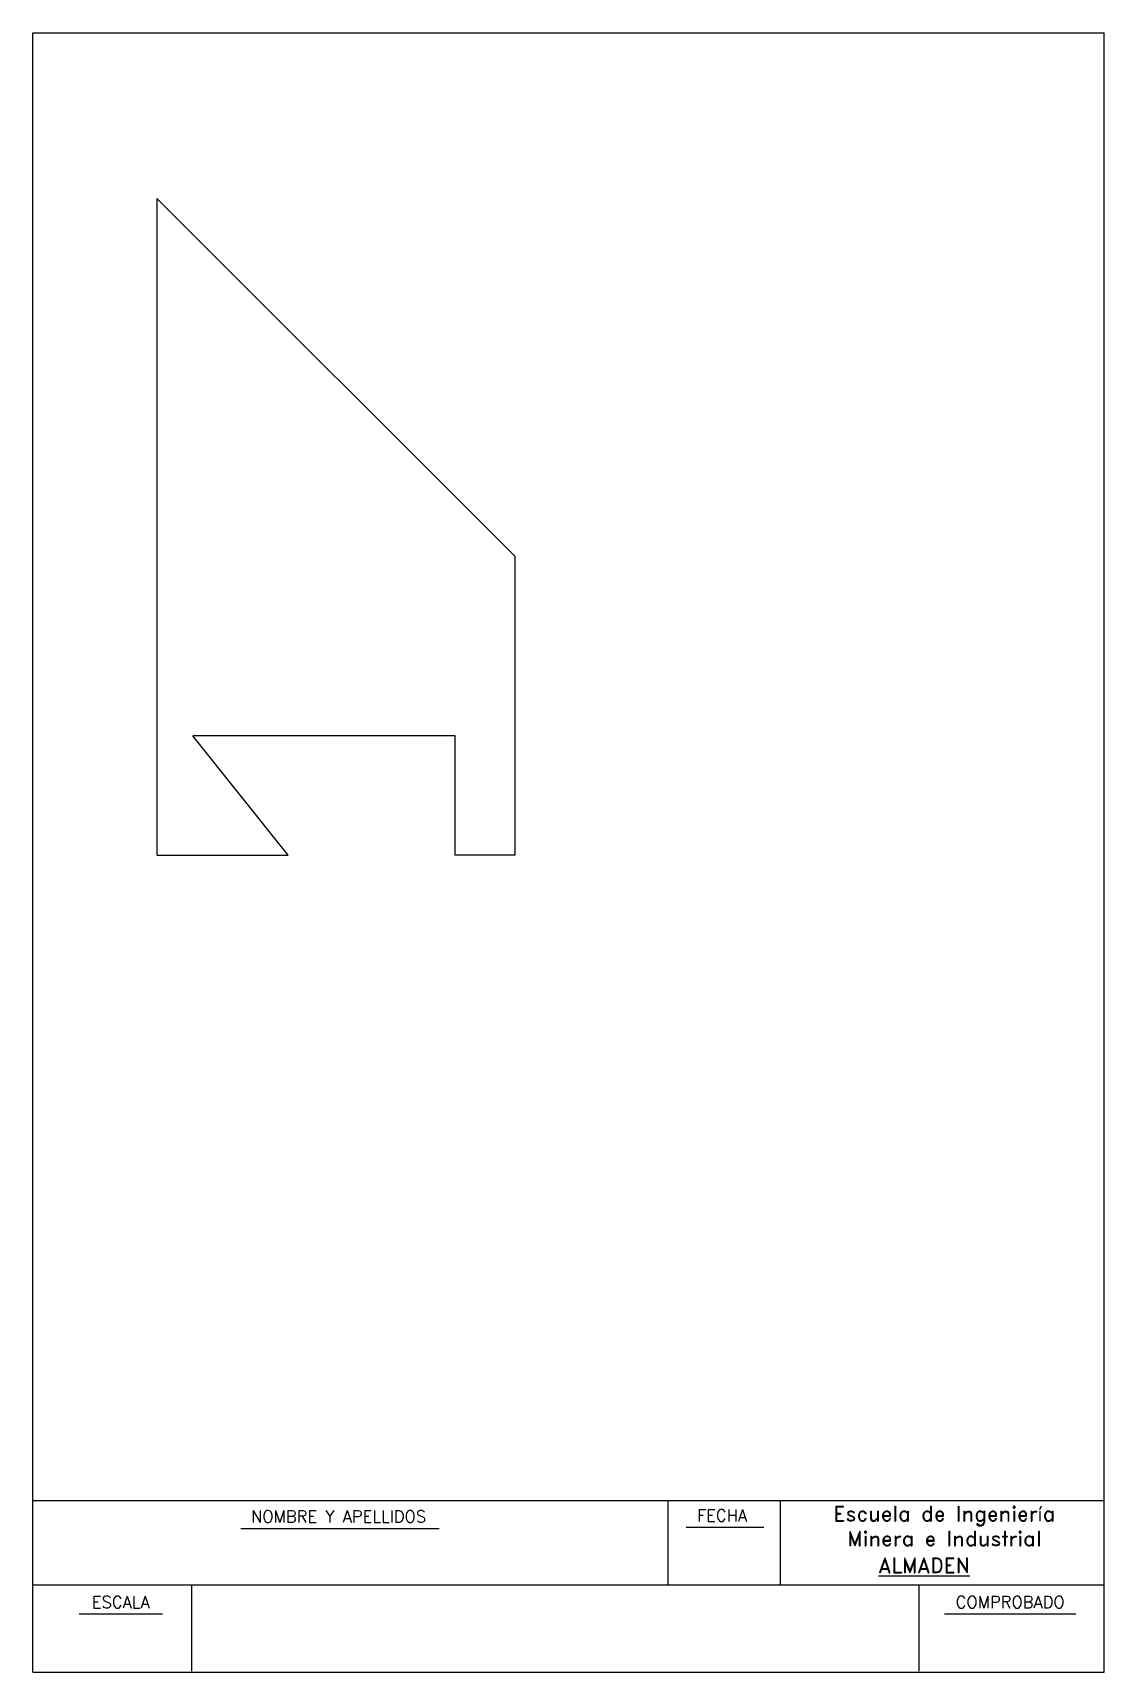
# Model space of a CAD drawing. Header units: millimetres. Extents: x 1692 to 1872, y 1685 to 1959.
import ezdxf
from ezdxf.enums import TextEntityAlignment as Align

# ---------------------------------------------------------------- set-up
doc = ezdxf.new("R2010")
doc.units = ezdxf.units.MM
doc.linetypes.add('CONTINUA', pattern=[0])
doc.linetypes.add('RAYITAS', pattern=[0.375, 0.25, -0.125])
doc.layers.add('LAMINA', color=7, linetype='Continuous')
doc.layers.add('ROTULACIONF', color=4, linetype='CONTINUA')
doc.styles.add('ROMAND', font='romand')
doc.styles.add('UNE', font='ROMAND.SHX')

msp = doc.modelspace()

# ---------------------------------------------------------------- linework, layer by layer
for p, q in [((1713.14, 1931.61), (1773.14, 1871.61)), ((1735.14, 1821.61), (1719.14, 1841.61)), ((1713.14, 1821.61), (1735.14, 1821.61))]:
    msp.add_line(p, q)
for points in [[(1713.14, 1931.61), (1713.14, 1821.61)], [(1773.14, 1821.61), (1773.14, 1871.61)], [(1773.14, 1821.61), (1763.14, 1821.61), (1763.14, 1841.61), (1719.14, 1841.61)]]:
    msp.add_lwpolyline(points)
at = {"layer": 'LAMINA'}
for p, q in [((1692.35, 1754.45), (1692.35, 1959.37)), ((1692.35, 1959.37), (1871.85, 1959.37)), ((1871.85, 1754.45), (1871.85, 1959.37))]:
    msp.add_line(p, q, dxfattribs=at)
at = {"layer": 'LAMINA', "linetype": 'CONTINUA'}
for p, q in [((1692.35, 1684.72), (1692.35, 1754.45)), ((1871.85, 1684.72), (1871.85, 1754.45)), ((1692.45, 1713.5), (1871.85, 1713.5)), ((1798.72, 1713.5), (1798.72, 1699.37)), ((1817.58, 1713.5), (1817.58, 1699.37)), ((1692.45, 1699.37), (1871.85, 1699.37)), ((1718.93, 1699.37), (1718.93, 1684.87)), ((1840.79, 1699.37), (1840.79, 1684.87)), ((1692.35, 1684.72), (1871.85, 1684.72))]:
    msp.add_line(p, q, dxfattribs=at)
at = {"layer": 'ROTULACIONF', "linetype": 'CONTINUA'}
for p, q in [((1727.21, 1708.81), (1760.45, 1708.81)), ((1801.83, 1708.99), (1814.83, 1708.99)), ((1700.1, 1694.47), (1714.1, 1694.47)), ((1845.1, 1694.47), (1867.1, 1694.47))]:
    msp.add_line(p, q, dxfattribs=at)

# ---------------------------------------------------------------- texts
at = {"layer": 'ROTULACIONF', "linetype": 'RAYITAS', "style": 'UNE'}
for s, p in [('NOMBRE Y APELLIDOS', (1743.58, 1709.81)), ('FECHA', (1807.83, 1709.99)), ('ESCALA', (1707.1, 1695.47)), ('COMPROBADO', (1856.1, 1695.47))]:
    msp.add_text(s, height=2, dxfattribs=at).set_placement(p, align=Align.CENTER)
at = {"layer": 'ROTULACIONF', "char_height": 2.5, "attachment_point": 1}
for s, width, insert, style in [('\\pxqc;Escuela de Ingeniería Minera e Industrial', 52.1244, (1819.01, 1712.53), 'ROMAND'), ('{\\LALMADEN}', 17.4733, (1834.01, 1703.88), 'UNE')]:
    msp.add_mtext_dynamic_manual_height_columns(s, width=width, gutter_width=12.5, heights=[0], dxfattribs=dict(at, insert=insert, style=style))

doc.saveas('drawing.dxf')
